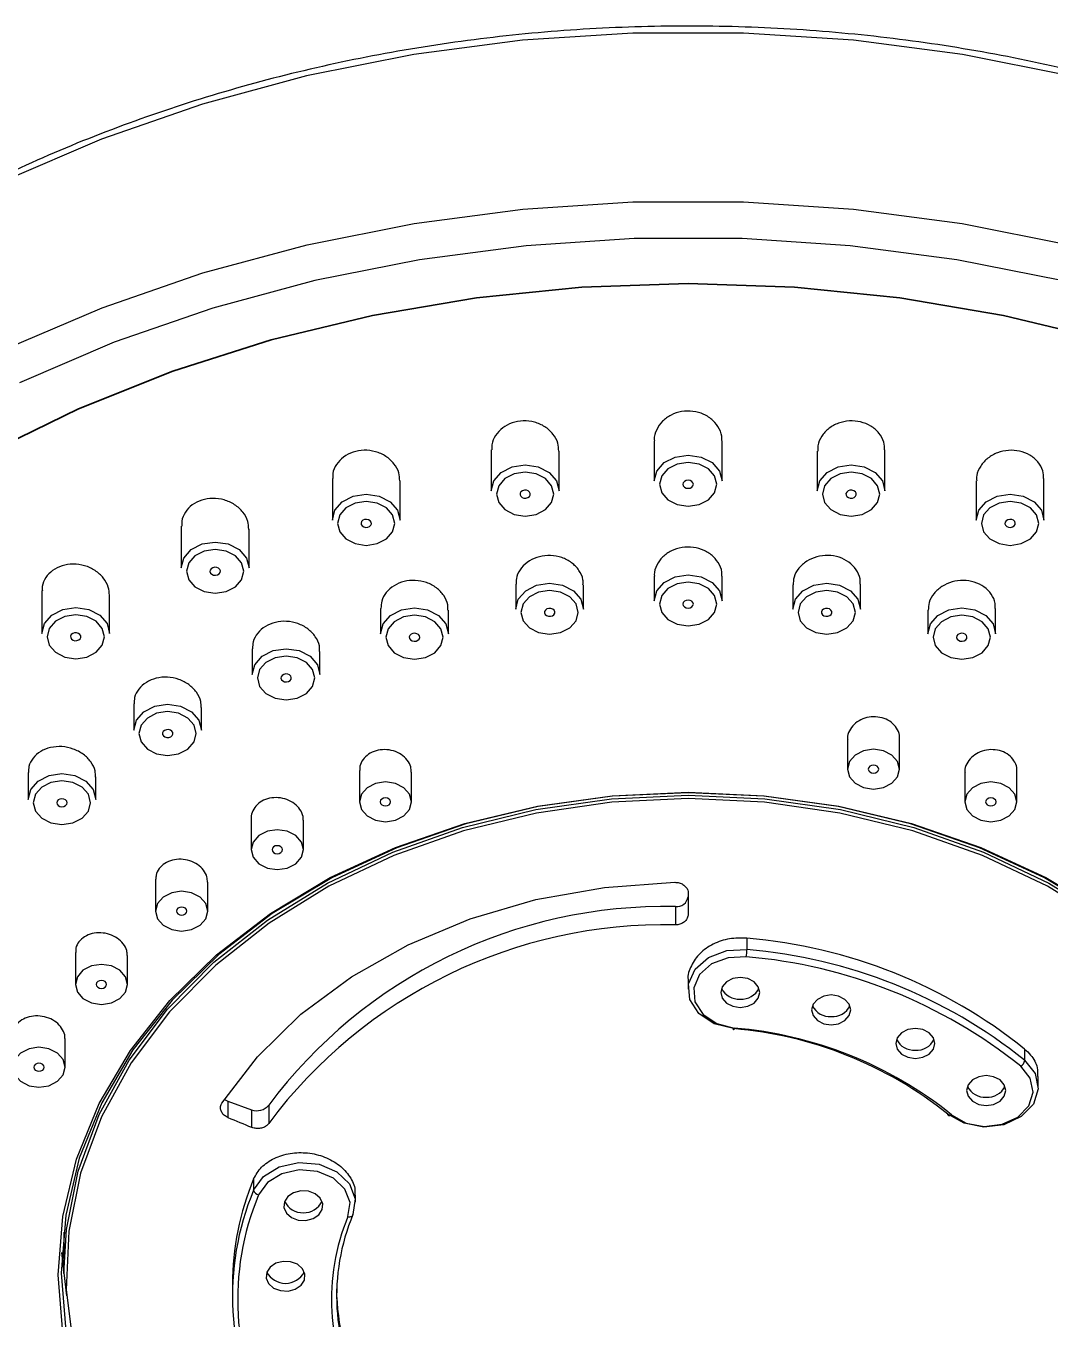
# Model space of a CAD drawing. Extents: x 4885 to 9138, y -729 to 2388.
# Drawn here: x 6215.38 to 6254.7, y 885.19 to 934.85 of the extents above; entities that cross this region are included whole.
import ezdxf

# ---------------------------------------------------------------- set-up
doc = ezdxf.new("R2010")
doc.units = 0
doc.header["$LTSCALE"] = 10
doc.header["$MEASUREMENT"] = 0
doc.layers.get('0').update_dxf_attribs({"linetype": 'CONTINUOUS'})

msp = doc.modelspace()

# ---------------------------------------------------------------- linework, layer by layer
at = {"color": 7, "linetype": 'Continuous', "lineweight": 25}
for p, q in [((6239.505, 918.922), (6239.505, 917.375)), ((6242.105, 917.375), (6242.105, 918.922)), ((6233.248, 918.567), (6233.248, 916.998)), ((6235.848, 916.998), (6235.848, 918.523)), ((6245.762, 918.523), (6245.762, 916.998)), ((6248.362, 916.998), (6248.362, 918.567)), ((6227.144, 917.466), (6227.144, 915.876)), ((6229.744, 915.876), (6229.744, 917.379)), ((6251.866, 917.379), (6251.866, 915.876)), ((6254.466, 915.876), (6254.466, 917.466)), ((6221.345, 915.646), (6221.345, 914.036)), ((6223.945, 914.036), (6223.945, 915.519)), ((6239.505, 913.721), (6239.505, 912.779)), ((6242.105, 912.779), (6242.105, 913.721)), ((6234.186, 913.419), (6234.186, 912.458)), ((6236.786, 912.458), (6236.786, 913.382)), ((6244.824, 913.382), (6244.824, 912.458)), ((6247.424, 912.458), (6247.424, 913.419)), ((6215.993, 913.152), (6215.993, 911.523)), ((6218.593, 911.523), (6218.593, 912.987)), ((6228.998, 912.483), (6228.998, 911.504)), ((6231.598, 911.504), (6231.598, 912.41)), ((6250.011, 912.41), (6250.011, 911.504)), ((6252.611, 911.504), (6252.611, 912.483)), ((6224.069, 910.936), (6224.069, 909.94)), ((6226.669, 909.94), (6226.669, 910.829)), ((6219.52, 908.817), (6219.52, 907.805)), ((6222.12, 907.805), (6222.12, 908.677)), ((6246.922, 907.462), (6246.922, 906.311)), ((6248.922, 906.311), (6248.922, 907.5)), ((6228.183, 906.256), (6228.183, 905.055)), ((6253.427, 905.055), (6253.427, 906.256)), ((6215.463, 906.177), (6215.463, 905.151)), ((6218.063, 905.151), (6218.063, 906.009)), ((6230.183, 905.055), (6230.183, 906.194)), ((6251.427, 906.194), (6251.427, 905.055)), ((6224.032, 904.432), (6224.032, 903.219)), ((6226.032, 903.219), (6226.032, 904.346)), ((6220.359, 902.081), (6220.359, 900.858)), ((6222.359, 900.858), (6222.359, 901.976)), ((6240.805, 901.556), (6240.805, 900.738)), ((6240.318, 901.032), (6240.318, 900.331)), ((6243.063, 899.817), (6243.063, 899.384)), ((6217.278, 899.276), (6217.278, 898.045)), ((6219.278, 898.045), (6219.278, 899.155)), ((6240.805, 898.203), (6240.805, 897.865)), ((6216.881, 894.865), (6216.881, 895.968)), ((6253.725, 895.565), (6253.725, 895.133)), ((6254.248, 894.099), (6254.248, 894.509)), ((6223.138, 893.559), (6224.044, 893.235)), ((6223.138, 893.559), (6223.138, 892.934)), ((6224.703, 893.411), (6224.703, 892.71)), ((6224.044, 893.235), (6224.044, 892.559)), ((6224.123, 890.574), (6224.123, 890.141)), ((6228.029, 889.678), (6228.029, 889.949)), ((6216.83, 888.533), (6216.83, 886.944)), ((6223.305, 886.523), (6223.305, 886.091))]:
    msp.add_line(p, q, dxfattribs=at)
at = {"color": 8, "linetype": 'Continuous', "lineweight": 25, "flags": 128}
for points in [[(6285.859, 912.916), (6284.467, 914.971), (6282.242, 917.741), (6279.719, 920.357), (6276.915, 922.799), (6273.85, 925.051), (6270.547, 927.095), (6267.03, 928.917), (6263.324, 930.504), (6259.455, 931.844), (6255.452, 932.928), (6251.343, 933.748), (6247.158, 934.298), (6242.928, 934.574), (6238.682, 934.574), (6234.451, 934.298), (6230.267, 933.748), (6226.158, 932.928), (6222.155, 931.844), (6218.286, 930.504), (6214.58, 928.917)], [(6214.609, 922.444), (6218.312, 924.027), (6222.177, 925.364), (6226.176, 926.445), (6230.28, 927.263), (6234.459, 927.811), (6238.685, 928.087), (6242.925, 928.087), (6247.15, 927.811), (6251.33, 927.263), (6255.434, 926.445), (6259.433, 925.364), (6263.297, 924.027), (6267, 922.444), (6270.515, 920.626), (6273.816, 918.587), (6276.879, 916.341), (6279.683, 913.904), (6282.207, 911.294), (6284.434, 908.529), (6285.928, 906.318)]]:
    msp.add_lwpolyline(points, dxfattribs=at)
at = {"color": 7, "linetype": 'Continuous', "lineweight": 25, "flags": 128}
for points in [[(6255.141, 925.07), (6251.12, 925.871), (6247.023, 926.409), (6242.883, 926.679), (6238.727, 926.679), (6234.586, 926.409), (6230.49, 925.871), (6226.468, 925.07), (6222.55, 924.01), (6218.762, 922.7), (6215.133, 921.149)], [(6240.805, 924.942), (6236.725, 924.806), (6232.677, 924.398), (6228.69, 923.72), (6224.796, 922.78), (6221.024, 921.583), (6217.402, 920.138), (6213.958, 918.458)], [(6213.96, 918.481), (6217.404, 920.161), (6221.025, 921.606), (6224.797, 922.803), (6228.691, 923.743), (6232.678, 924.42), (6236.726, 924.828), (6240.805, 924.965), (6244.884, 924.828), (6248.932, 924.42), (6252.918, 923.743), (6256.812, 922.803)], [(6286.9, 882.86), (6287.433, 885.961), (6287.611, 889.086), (6287.433, 892.211), (6286.9, 895.313), (6286.016, 898.367), (6284.789, 901.35), (6283.226, 904.24), (6281.34, 907.014), (6279.146, 909.652), (6276.661, 912.134), (6273.902, 914.44), (6270.891, 916.554), (6267.652, 918.458), (6264.208, 920.138), (6260.586, 921.583), (6256.814, 922.78), (6252.919, 923.72), (6248.933, 924.398), (6244.884, 924.806), (6240.805, 924.942)], [(6239.505, 917.375), (6239.604, 917.756), (6239.886, 918.08), (6240.307, 918.295), (6240.805, 918.371), (6241.302, 918.295), (6241.724, 918.08), (6242.006, 917.756), (6242.105, 917.375)], [(6233.248, 916.998), (6233.346, 917.379), (6233.628, 917.702), (6234.05, 917.918), (6234.548, 917.994), (6235.045, 917.918), (6235.467, 917.702), (6235.749, 917.379), (6235.848, 916.998)], [(6234.548, 916.027), (6234.968, 916.091), (6235.325, 916.274), (6235.564, 916.547), (6235.648, 916.87), (6235.564, 917.192), (6235.325, 917.465), (6234.968, 917.648), (6234.548, 917.712), (6234.127, 917.648), (6233.77, 917.465), (6233.531, 917.192), (6233.448, 916.87), (6233.531, 916.547), (6233.77, 916.274), (6234.127, 916.091), (6234.548, 916.027)], [(6240.805, 916.404), (6241.226, 916.468), (6241.583, 916.651), (6241.821, 916.924), (6241.905, 917.247), (6241.821, 917.569), (6241.583, 917.843), (6241.226, 918.025), (6240.805, 918.089), (6240.384, 918.025), (6240.027, 917.843), (6239.789, 917.569), (6239.705, 917.247), (6239.789, 916.924), (6240.027, 916.651), (6240.384, 916.468), (6240.805, 916.404)], [(6245.762, 916.998), (6245.861, 917.379), (6246.143, 917.702), (6246.565, 917.918), (6247.062, 917.994), (6247.56, 917.918), (6247.982, 917.702), (6248.263, 917.379), (6248.362, 916.998)], [(6247.062, 916.027), (6247.483, 916.091), (6247.84, 916.274), (6248.079, 916.547), (6248.162, 916.87), (6248.079, 917.192), (6247.84, 917.465), (6247.483, 917.648), (6247.062, 917.712), (6246.641, 917.648), (6246.284, 917.465), (6246.046, 917.192), (6245.962, 916.87), (6246.046, 916.547), (6246.284, 916.274), (6246.641, 916.091), (6247.062, 916.027)], [(6240.805, 917.094), (6240.881, 917.105), (6240.946, 917.138), (6240.99, 917.188), (6241.005, 917.247), (6240.99, 917.305), (6240.946, 917.355), (6240.881, 917.388), (6240.805, 917.4), (6240.728, 917.388), (6240.663, 917.355), (6240.62, 917.305), (6240.605, 917.247), (6240.62, 917.188), (6240.663, 917.138), (6240.728, 917.105), (6240.805, 917.094)], [(6227.144, 915.876), (6227.243, 916.257), (6227.525, 916.58), (6227.947, 916.796), (6228.444, 916.871), (6228.942, 916.796), (6229.363, 916.58), (6229.645, 916.257), (6229.744, 915.876)], [(6234.579, 916.718), (6234.652, 916.739), (6234.709, 916.78), (6234.742, 916.834), (6234.745, 916.893), (6234.718, 916.95), (6234.665, 916.993), (6234.594, 917.019), (6234.516, 917.021), (6234.443, 917), (6234.386, 916.96), (6234.353, 916.905), (6234.35, 916.846), (6234.377, 916.789), (6234.43, 916.746), (6234.501, 916.721), (6234.579, 916.718)], [(6247.031, 916.718), (6247.109, 916.721), (6247.18, 916.746), (6247.233, 916.789), (6247.26, 916.846), (6247.257, 916.905), (6247.224, 916.96), (6247.167, 917), (6247.094, 917.021), (6247.016, 917.019), (6246.945, 916.993), (6246.892, 916.95), (6246.865, 916.893), (6246.868, 916.834), (6246.9, 916.78), (6246.958, 916.739), (6247.031, 916.718)], [(6251.866, 915.876), (6251.965, 916.257), (6252.246, 916.58), (6252.668, 916.796), (6253.166, 916.871), (6253.663, 916.796), (6254.085, 916.58), (6254.367, 916.257), (6254.466, 915.876)], [(6228.444, 914.904), (6228.865, 914.969), (6229.222, 915.151), (6229.46, 915.425), (6229.544, 915.747), (6229.46, 916.07), (6229.222, 916.343), (6228.865, 916.526), (6228.444, 916.59), (6228.023, 916.526), (6227.666, 916.343), (6227.428, 916.07), (6227.344, 915.747), (6227.428, 915.425), (6227.666, 915.151), (6228.023, 914.969), (6228.444, 914.904)], [(6253.166, 914.904), (6253.587, 914.969), (6253.943, 915.151), (6254.182, 915.425), (6254.266, 915.747), (6254.182, 916.07), (6253.943, 916.343), (6253.587, 916.526), (6253.166, 916.59), (6252.745, 916.526), (6252.388, 916.343), (6252.149, 916.07), (6252.066, 915.747), (6252.149, 915.425), (6252.388, 915.151), (6252.745, 914.969), (6253.166, 914.904)], [(6228.506, 915.601), (6228.574, 915.631), (6228.622, 915.678), (6228.644, 915.735), (6228.634, 915.794), (6228.596, 915.847), (6228.535, 915.884), (6228.46, 915.9), (6228.382, 915.893), (6228.314, 915.864), (6228.266, 915.817), (6228.245, 915.759), (6228.254, 915.7), (6228.292, 915.648), (6228.353, 915.611), (6228.429, 915.594), (6228.506, 915.601)], [(6253.104, 915.601), (6253.181, 915.594), (6253.256, 915.611), (6253.318, 915.648), (6253.356, 915.7), (6253.365, 915.759), (6253.344, 915.817), (6253.295, 915.864), (6253.227, 915.893), (6253.15, 915.9), (6253.075, 915.884), (6253.013, 915.847), (6252.975, 915.794), (6252.966, 915.735), (6252.987, 915.678), (6253.036, 915.631), (6253.104, 915.601)], [(6221.345, 914.036), (6221.444, 914.417), (6221.726, 914.74), (6222.148, 914.956), (6222.645, 915.031), (6223.143, 914.956), (6223.565, 914.74), (6223.846, 914.417), (6223.945, 914.036)], [(6222.645, 913.064), (6223.066, 913.129), (6223.423, 913.311), (6223.662, 913.585), (6223.745, 913.907), (6223.662, 914.23), (6223.423, 914.503), (6223.066, 914.686), (6222.645, 914.75), (6222.224, 914.686), (6221.867, 914.503), (6221.629, 914.23), (6221.545, 913.907), (6221.629, 913.585), (6221.867, 913.311), (6222.224, 913.129), (6222.645, 913.064)], [(6222.736, 913.771), (6222.797, 913.808), (6222.835, 913.86), (6222.845, 913.919), (6222.823, 913.977), (6222.775, 914.024), (6222.707, 914.053), (6222.63, 914.06), (6222.554, 914.044), (6222.493, 914.007), (6222.455, 913.954), (6222.446, 913.895), (6222.467, 913.837), (6222.515, 913.791), (6222.583, 913.761), (6222.661, 913.754), (6222.736, 913.771)], [(6239.505, 912.779), (6239.604, 913.16), (6239.886, 913.483), (6240.307, 913.699), (6240.805, 913.775), (6241.302, 913.699), (6241.724, 913.483), (6242.006, 913.16), (6242.105, 912.779)], [(6234.186, 912.458), (6234.285, 912.84), (6234.567, 913.163), (6234.989, 913.378), (6235.486, 913.454), (6235.984, 913.378), (6236.405, 913.163), (6236.687, 912.84), (6236.786, 912.458)], [(6240.805, 911.808), (6241.226, 911.872), (6241.583, 912.055), (6241.821, 912.328), (6241.905, 912.651), (6241.821, 912.973), (6241.583, 913.246), (6241.226, 913.429), (6240.805, 913.493), (6240.384, 913.429), (6240.027, 913.246), (6239.789, 912.973), (6239.705, 912.651), (6239.789, 912.328), (6240.027, 912.055), (6240.384, 911.872), (6240.805, 911.808)], [(6244.824, 912.458), (6244.923, 912.84), (6245.204, 913.163), (6245.626, 913.378), (6246.124, 913.454), (6246.621, 913.378), (6247.043, 913.163), (6247.325, 912.84), (6247.424, 912.458)], [(6235.486, 911.487), (6235.907, 911.551), (6236.264, 911.734), (6236.502, 912.007), (6236.586, 912.33), (6236.502, 912.652), (6236.264, 912.926), (6235.907, 913.108), (6235.486, 913.173), (6235.065, 913.108), (6234.708, 912.926), (6234.47, 912.652), (6234.386, 912.33), (6234.47, 912.007), (6234.708, 911.734), (6235.065, 911.551), (6235.486, 911.487)], [(6240.805, 912.497), (6240.881, 912.509), (6240.946, 912.542), (6240.99, 912.592), (6241.005, 912.651), (6240.99, 912.709), (6240.946, 912.759), (6240.881, 912.792), (6240.805, 912.804), (6240.728, 912.792), (6240.663, 912.759), (6240.62, 912.709), (6240.605, 912.651), (6240.62, 912.592), (6240.663, 912.542), (6240.728, 912.509), (6240.805, 912.497)], [(6246.124, 911.487), (6246.545, 911.551), (6246.901, 911.734), (6247.14, 912.007), (6247.224, 912.33), (6247.14, 912.652), (6246.901, 912.926), (6246.545, 913.108), (6246.124, 913.173), (6245.703, 913.108), (6245.346, 912.926), (6245.107, 912.652), (6245.024, 912.33), (6245.107, 912.007), (6245.346, 911.734), (6245.703, 911.551), (6246.124, 911.487)], [(6215.993, 911.523), (6216.092, 911.904), (6216.374, 912.227), (6216.796, 912.443), (6217.293, 912.519), (6217.791, 912.443), (6218.213, 912.227), (6218.495, 911.904), (6218.593, 911.523)], [(6217.293, 910.552), (6217.714, 910.616), (6218.071, 910.799), (6218.31, 911.072), (6218.393, 911.395), (6218.31, 911.717), (6218.071, 911.991), (6217.714, 912.173), (6217.293, 912.237), (6216.873, 912.173), (6216.516, 911.991), (6216.277, 911.717), (6216.193, 911.395), (6216.277, 911.072), (6216.516, 910.799), (6216.873, 910.616), (6217.293, 910.552)], [(6228.998, 911.504), (6229.097, 911.885), (6229.379, 912.208), (6229.801, 912.424), (6230.298, 912.5), (6230.796, 912.424), (6231.218, 912.208), (6231.499, 911.885), (6231.598, 911.504)], [(6230.298, 910.533), (6230.719, 910.597), (6231.076, 910.78), (6231.315, 911.053), (6231.398, 911.376), (6231.315, 911.698), (6231.076, 911.972), (6230.719, 912.154), (6230.298, 912.218), (6229.877, 912.154), (6229.52, 911.972), (6229.282, 911.698), (6229.198, 911.376), (6229.282, 911.053), (6229.52, 910.78), (6229.877, 910.597), (6230.298, 910.533)], [(6235.517, 912.179), (6235.591, 912.199), (6235.648, 912.24), (6235.681, 912.294), (6235.684, 912.354), (6235.657, 912.41), (6235.604, 912.454), (6235.533, 912.479), (6235.455, 912.481), (6235.382, 912.461), (6235.324, 912.42), (6235.292, 912.366), (6235.289, 912.306), (6235.316, 912.25), (6235.369, 912.206), (6235.439, 912.181), (6235.517, 912.179)], [(6246.092, 912.179), (6246.17, 912.181), (6246.241, 912.206), (6246.294, 912.25), (6246.321, 912.306), (6246.318, 912.366), (6246.285, 912.42), (6246.228, 912.461), (6246.155, 912.481), (6246.077, 912.479), (6246.006, 912.454), (6245.953, 912.41), (6245.926, 912.354), (6245.929, 912.294), (6245.962, 912.24), (6246.019, 912.199), (6246.092, 912.179)], [(6250.011, 911.504), (6250.11, 911.885), (6250.392, 912.208), (6250.814, 912.424), (6251.311, 912.5), (6251.809, 912.424), (6252.231, 912.208), (6252.513, 911.885), (6252.611, 911.504), (6252.611, 911.504)], [(6251.311, 910.533), (6251.732, 910.597), (6252.089, 910.78), (6252.328, 911.053), (6252.411, 911.376), (6252.328, 911.698), (6252.089, 911.972), (6251.732, 912.154), (6251.311, 912.218), (6250.891, 912.154), (6250.534, 911.972), (6250.295, 911.698), (6250.211, 911.376), (6250.295, 911.053), (6250.534, 910.78), (6250.891, 910.597), (6251.311, 910.533)], [(6217.411, 911.271), (6217.464, 911.315), (6217.491, 911.371), (6217.488, 911.43), (6217.455, 911.485), (6217.398, 911.525), (6217.325, 911.546), (6217.247, 911.544), (6217.176, 911.519), (6217.123, 911.475), (6217.096, 911.419), (6217.099, 911.359), (6217.132, 911.305), (6217.189, 911.264), (6217.262, 911.243), (6217.34, 911.246), (6217.411, 911.271)], [(6230.36, 911.23), (6230.428, 911.259), (6230.477, 911.306), (6230.498, 911.364), (6230.489, 911.423), (6230.45, 911.475), (6230.389, 911.512), (6230.314, 911.529), (6230.237, 911.521), (6230.168, 911.492), (6230.12, 911.445), (6230.099, 911.388), (6230.108, 911.328), (6230.146, 911.276), (6230.208, 911.239), (6230.283, 911.223), (6230.36, 911.23)], [(6251.25, 911.23), (6251.327, 911.223), (6251.402, 911.239), (6251.464, 911.276), (6251.502, 911.328), (6251.511, 911.388), (6251.49, 911.445), (6251.441, 911.492), (6251.373, 911.521), (6251.296, 911.529), (6251.221, 911.512), (6251.159, 911.475), (6251.121, 911.423), (6251.112, 911.364), (6251.133, 911.306), (6251.182, 911.259), (6251.25, 911.23)], [(6224.069, 909.94), (6224.168, 910.321), (6224.45, 910.644), (6224.872, 910.86), (6225.369, 910.936), (6225.867, 910.86), (6226.288, 910.644), (6226.57, 910.321), (6226.669, 909.94)], [(6225.369, 908.969), (6225.79, 909.033), (6226.147, 909.216), (6226.385, 909.489), (6226.469, 909.812), (6226.385, 910.134), (6226.147, 910.408), (6225.79, 910.59), (6225.369, 910.654), (6224.948, 910.59), (6224.591, 910.408), (6224.353, 910.134), (6224.269, 909.812), (6224.353, 909.489), (6224.591, 909.216), (6224.948, 909.033), (6225.369, 908.969)], [(6225.46, 909.675), (6225.521, 909.712), (6225.559, 909.764), (6225.569, 909.824), (6225.547, 909.881), (6225.499, 909.928), (6225.431, 909.957), (6225.354, 909.964), (6225.278, 909.948), (6225.217, 909.911), (6225.179, 909.859), (6225.17, 909.8), (6225.191, 909.742), (6225.239, 909.695), (6225.307, 909.666), (6225.385, 909.659), (6225.46, 909.675)], [(6219.52, 907.805), (6219.619, 908.186), (6219.901, 908.509), (6220.323, 908.725), (6220.82, 908.801), (6221.318, 908.725), (6221.739, 908.509), (6222.021, 908.186), (6222.12, 907.805)], [(6220.82, 906.834), (6221.241, 906.898), (6221.598, 907.08), (6221.836, 907.354), (6221.92, 907.676), (6221.836, 907.999), (6221.598, 908.272), (6221.241, 908.455), (6220.82, 908.519), (6220.399, 908.455), (6220.042, 908.272), (6219.804, 907.999), (6219.72, 907.676), (6219.804, 907.354), (6220.042, 907.08), (6220.399, 906.898), (6220.82, 906.834)], [(6220.938, 907.552), (6220.991, 907.596), (6221.018, 907.652), (6221.015, 907.712), (6220.982, 907.766), (6220.925, 907.807), (6220.851, 907.828), (6220.773, 907.825), (6220.703, 907.8), (6220.65, 907.756), (6220.623, 907.7), (6220.626, 907.641), (6220.658, 907.586), (6220.716, 907.546), (6220.789, 907.525), (6220.867, 907.527), (6220.938, 907.552)], [(6247.922, 905.545), (6248.305, 905.603), (6248.63, 905.769), (6248.846, 906.017), (6248.922, 906.311), (6248.846, 906.604), (6248.63, 906.852), (6248.305, 907.018), (6247.922, 907.077), (6247.54, 907.018), (6247.215, 906.852), (6246.999, 906.604), (6246.922, 906.311), (6246.999, 906.017), (6247.215, 905.769), (6247.54, 905.603), (6247.922, 905.545)], [(6247.922, 906.157), (6247.999, 906.169), (6248.064, 906.202), (6248.107, 906.252), (6248.122, 906.311), (6248.107, 906.369), (6248.064, 906.419), (6247.999, 906.452), (6247.922, 906.464), (6247.846, 906.452), (6247.781, 906.419), (6247.738, 906.369), (6247.722, 906.311), (6247.738, 906.252), (6247.781, 906.202), (6247.846, 906.169), (6247.922, 906.157)], [(6215.463, 905.151), (6215.562, 905.532), (6215.844, 905.855), (6216.266, 906.071), (6216.763, 906.146), (6217.261, 906.071), (6217.682, 905.855), (6217.964, 905.532), (6218.063, 905.151)], [(6216.763, 904.179), (6217.184, 904.243), (6217.541, 904.426), (6217.78, 904.7), (6217.863, 905.022), (6217.78, 905.344), (6217.541, 905.618), (6217.184, 905.8), (6216.763, 905.865), (6216.342, 905.8), (6215.985, 905.618), (6215.747, 905.344), (6215.663, 905.022), (6215.747, 904.7), (6215.985, 904.426), (6216.342, 904.243), (6216.763, 904.179)], [(6229.183, 904.289), (6229.566, 904.347), (6229.89, 904.513), (6230.107, 904.762), (6230.183, 905.055), (6230.107, 905.348), (6229.89, 905.596), (6229.566, 905.762), (6229.183, 905.821), (6228.8, 905.762), (6228.476, 905.596), (6228.259, 905.348), (6228.183, 905.055), (6228.259, 904.762), (6228.476, 904.513), (6228.8, 904.347), (6229.183, 904.289)], [(6252.427, 904.289), (6252.81, 904.347), (6253.134, 904.513), (6253.351, 904.762), (6253.427, 905.055), (6253.351, 905.348), (6253.134, 905.596), (6252.81, 905.762), (6252.427, 905.821), (6252.044, 905.762), (6251.72, 905.596), (6251.503, 905.348), (6251.427, 905.055), (6251.503, 904.762), (6251.72, 904.513), (6252.044, 904.347), (6252.427, 904.289)], [(6216.796, 884.666), (6216.62, 886.9), (6216.796, 889.133), (6217.323, 891.333), (6218.192, 893.469), (6219.39, 895.509), (6220.901, 897.424), (6222.702, 899.185), (6224.767, 900.767), (6227.066, 902.147), (6229.566, 903.304), (6232.229, 904.222), (6235.017, 904.888), (6237.89, 905.291), (6240.805, 905.426)], [(6240.805, 905.406), (6237.903, 905.271), (6235.043, 904.87), (6232.268, 904.207), (6229.617, 903.293), (6227.129, 902.141), (6224.84, 900.768), (6222.785, 899.193), (6220.992, 897.44), (6219.488, 895.534), (6218.294, 893.503), (6217.43, 891.377), (6216.906, 889.186), (6216.73, 886.963), (6216.906, 884.74)], [(6216.83, 886.944), (6216.932, 888.639), (6217.385, 890.873), (6218.193, 893.048), (6219.343, 895.13), (6220.819, 897.089), (6222.598, 898.893), (6224.653, 900.517), (6226.953, 901.934), (6229.463, 903.125), (6232.144, 904.07), (6234.957, 904.755), (6237.859, 905.171), (6240.805, 905.31)], [(6240.805, 905.426), (6243.72, 905.291), (6246.593, 904.888), (6249.381, 904.222), (6252.044, 903.304), (6254.544, 902.147), (6256.842, 900.767), (6258.908, 899.185), (6260.709, 897.424), (6262.22, 895.509), (6263.418, 893.469), (6264.287, 891.333), (6264.814, 889.133), (6264.99, 886.9), (6264.814, 884.666)], [(6264.704, 884.74), (6264.88, 886.963), (6264.704, 889.186), (6264.18, 891.377), (6263.315, 893.503), (6262.122, 895.534), (6260.618, 897.44), (6258.825, 899.193), (6256.769, 900.768), (6254.481, 902.141), (6251.993, 903.293), (6249.342, 904.207), (6246.566, 904.87), (6243.707, 905.271), (6240.805, 905.406)], [(6240.805, 905.31), (6243.751, 905.171), (6246.653, 904.755), (6249.466, 904.07), (6252.147, 903.125), (6254.657, 901.934), (6256.957, 900.517), (6259.012, 898.893), (6260.79, 897.089), (6262.266, 895.13), (6263.417, 893.048), (6264.225, 890.873), (6264.677, 888.639), (6264.78, 886.944)], [(6216.905, 904.914), (6216.948, 904.963), (6216.963, 905.022), (6216.948, 905.081), (6216.905, 905.13), (6216.84, 905.164), (6216.763, 905.175), (6216.687, 905.164), (6216.622, 905.13), (6216.578, 905.081), (6216.563, 905.022), (6216.578, 904.963), (6216.622, 904.914), (6216.687, 904.88), (6216.763, 904.869), (6216.84, 904.88), (6216.905, 904.914)], [(6240.805, 905.177), (6237.87, 905.038), (6234.979, 904.624), (6232.177, 903.941), (6229.505, 903), (6227.005, 901.814), (6224.714, 900.402), (6222.667, 898.784), (6220.894, 896.987), (6219.424, 895.036), (6218.278, 892.961), (6217.473, 890.794), (6217.022, 888.568), (6216.931, 886.317), (6217.203, 884.073)], [(6229.183, 904.902), (6229.259, 904.913), (6229.324, 904.946), (6229.368, 904.996), (6229.383, 905.055), (6229.368, 905.113), (6229.324, 905.163), (6229.259, 905.196), (6229.183, 905.208), (6229.106, 905.196), (6229.041, 905.163), (6228.998, 905.113), (6228.983, 905.055), (6228.998, 904.996), (6229.041, 904.946), (6229.106, 904.913), (6229.183, 904.902)], [(6264.407, 884.073), (6264.678, 886.317), (6264.588, 888.568), (6264.137, 890.794), (6263.332, 892.961), (6262.186, 895.036), (6260.715, 896.987), (6258.943, 898.784), (6256.896, 900.402), (6254.605, 901.814), (6252.105, 903), (6249.433, 903.941), (6246.631, 904.624), (6243.74, 905.038), (6240.805, 905.177)], [(6252.427, 904.902), (6252.503, 904.913), (6252.568, 904.946), (6252.612, 904.996), (6252.627, 905.055), (6252.612, 905.113), (6252.568, 905.163), (6252.503, 905.196), (6252.427, 905.208), (6252.35, 905.196), (6252.285, 905.163), (6252.242, 905.113), (6252.227, 905.055), (6252.242, 904.996), (6252.285, 904.946), (6252.35, 904.913), (6252.427, 904.902)], [(6225.032, 902.453), (6225.414, 902.511), (6225.739, 902.677), (6225.955, 902.925), (6226.032, 903.219), (6225.955, 903.512), (6225.739, 903.76), (6225.414, 903.926), (6225.032, 903.985), (6224.649, 903.926), (6224.324, 903.76), (6224.108, 903.512), (6224.032, 903.219), (6224.108, 902.925), (6224.324, 902.677), (6224.649, 902.511), (6225.032, 902.453)], [(6225.032, 903.065), (6225.108, 903.077), (6225.173, 903.11), (6225.216, 903.16), (6225.232, 903.219), (6225.216, 903.277), (6225.173, 903.327), (6225.108, 903.36), (6225.032, 903.372), (6224.955, 903.36), (6224.89, 903.327), (6224.847, 903.277), (6224.832, 903.219), (6224.847, 903.16), (6224.89, 903.11), (6224.955, 903.077), (6225.032, 903.065)], [(6222.901, 893.479), (6224.269, 895.267), (6225.938, 896.898), (6227.88, 898.342), (6230.059, 899.571), (6232.434, 900.564), (6234.963, 901.302), (6237.598, 901.772), (6240.292, 901.966)], [(6221.359, 900.092), (6221.742, 900.151), (6222.067, 900.317), (6222.283, 900.565), (6222.359, 900.858), (6222.283, 901.151), (6222.067, 901.4), (6221.742, 901.566), (6221.359, 901.624), (6220.977, 901.566), (6220.652, 901.4), (6220.436, 901.151), (6220.359, 900.858), (6220.436, 900.565), (6220.652, 900.317), (6220.977, 900.151), (6221.359, 900.092)], [(6221.359, 900.705), (6221.436, 900.717), (6221.501, 900.75), (6221.544, 900.8), (6221.559, 900.858), (6221.544, 900.917), (6221.501, 900.967), (6221.436, 901), (6221.359, 901.012), (6221.283, 901), (6221.218, 900.967), (6221.175, 900.917), (6221.159, 900.858), (6221.175, 900.8), (6221.218, 900.75), (6221.283, 900.717), (6221.359, 900.705)], [(6242.547, 896.346), (6241.807, 896.537), (6241.22, 896.931), (6240.874, 897.466), (6240.822, 898.063), (6241.071, 898.629), (6241.585, 899.079), (6242.284, 899.345), (6243.063, 899.384)], [(6218.278, 897.279), (6218.661, 897.338), (6218.985, 897.504), (6219.202, 897.752), (6219.278, 898.045), (6219.202, 898.338), (6218.985, 898.587), (6218.661, 898.753), (6218.278, 898.811), (6217.896, 898.753), (6217.571, 898.587), (6217.354, 898.338), (6217.278, 898.045), (6217.354, 897.752), (6217.571, 897.504), (6217.896, 897.338), (6218.278, 897.279)], [(6243.037, 899.104), (6242.336, 899.068), (6241.707, 898.829), (6241.245, 898.424), (6241.02, 897.915), (6241.067, 897.378), (6241.379, 896.896), (6241.907, 896.541), (6242.573, 896.369)], [(6242.805, 897.162), (6243.092, 897.206), (6243.335, 897.33), (6243.498, 897.517), (6243.555, 897.737), (6243.498, 897.957), (6243.335, 898.143), (6243.092, 898.267), (6242.805, 898.311), (6242.518, 898.267), (6242.275, 898.143), (6242.112, 897.957), (6242.055, 897.737), (6242.112, 897.517), (6242.275, 897.33), (6242.518, 897.206), (6242.805, 897.162)], [(6218.278, 897.892), (6218.355, 897.904), (6218.42, 897.937), (6218.463, 897.987), (6218.478, 898.045), (6218.463, 898.104), (6218.42, 898.154), (6218.355, 898.187), (6218.278, 898.199), (6218.202, 898.187), (6218.137, 898.154), (6218.093, 898.104), (6218.078, 898.045), (6218.093, 897.987), (6218.137, 897.937), (6218.202, 897.904), (6218.278, 897.892)], [(6246.297, 896.491), (6246.584, 896.535), (6246.827, 896.659), (6246.99, 896.846), (6247.047, 897.066), (6246.99, 897.286), (6246.827, 897.472), (6246.584, 897.596), (6246.297, 897.64), (6246.01, 897.596), (6245.766, 897.472), (6245.604, 897.286), (6245.547, 897.066), (6245.604, 896.846), (6245.766, 896.659), (6246.01, 896.535), (6246.297, 896.491)], [(6242.573, 896.369), (6242.568, 896.342), (6242.563, 896.321), (6242.558, 896.307), (6242.554, 896.3), (6242.551, 896.3), (6242.549, 896.308), (6242.547, 896.324), (6242.547, 896.346)], [(6249.528, 895.203), (6249.815, 895.246), (6250.058, 895.371), (6250.221, 895.557), (6250.278, 895.777), (6250.221, 895.997), (6250.058, 896.183), (6249.815, 896.308), (6249.528, 896.352), (6249.241, 896.308), (6248.998, 896.183), (6248.835, 895.997), (6248.778, 895.777), (6248.835, 895.557), (6248.998, 895.371), (6249.241, 895.246), (6249.528, 895.203)], [(6215.881, 894.099), (6216.264, 894.157), (6216.589, 894.324), (6216.805, 894.572), (6216.881, 894.865), (6216.805, 895.158), (6216.589, 895.407), (6216.264, 895.573), (6215.881, 895.631), (6215.499, 895.573), (6215.174, 895.407), (6214.958, 895.158), (6214.881, 894.865), (6214.958, 894.572), (6215.174, 894.324), (6215.499, 894.157), (6215.881, 894.099)], [(6215.881, 894.712), (6215.958, 894.724), (6216.023, 894.757), (6216.066, 894.807), (6216.081, 894.865), (6216.066, 894.924), (6216.023, 894.974), (6215.958, 895.007), (6215.881, 895.018), (6215.805, 895.007), (6215.74, 894.974), (6215.697, 894.924), (6215.681, 894.865), (6215.697, 894.807), (6215.74, 894.757), (6215.805, 894.724), (6215.881, 894.712)], [(6253.725, 895.133), (6254.129, 894.621), (6254.246, 894.03), (6254.06, 893.45), (6253.597, 892.968), (6252.93, 892.659), (6252.158, 892.569), (6251.4, 892.712), (6250.772, 893.066)], [(6250.92, 893.041), (6251.485, 892.722), (6252.167, 892.593), (6252.862, 892.674), (6253.463, 892.953), (6253.879, 893.386), (6254.047, 893.909), (6253.941, 894.44), (6253.577, 894.901)], [(6252.248, 893.396), (6252.535, 893.44), (6252.779, 893.565), (6252.941, 893.751), (6252.998, 893.971), (6252.941, 894.191), (6252.779, 894.377), (6252.535, 894.502), (6252.248, 894.545), (6251.961, 894.502), (6251.718, 894.377), (6251.556, 894.191), (6251.498, 893.971), (6251.556, 893.751), (6251.718, 893.565), (6251.961, 893.44), (6252.248, 893.396)], [(6223.002, 893.63), (6223.052, 893.598), (6223.138, 893.559)], [(6250.92, 893.041), (6250.891, 893.023), (6250.863, 893.011), (6250.837, 893.005), (6250.815, 893.005), (6250.797, 893.012), (6250.783, 893.025), (6250.775, 893.043), (6250.772, 893.066)], [(6224.123, 890.141), (6224.499, 890.665), (6225.108, 891.038), (6225.858, 891.205), (6226.634, 891.139), (6227.317, 890.85), (6227.805, 890.384), (6228.022, 889.81), (6227.936, 889.215)], [(6227.745, 889.133), (6227.823, 889.668), (6227.627, 890.185), (6227.188, 890.605), (6226.573, 890.864), (6225.875, 890.924), (6225.201, 890.774), (6224.652, 890.438), (6224.313, 889.966)], [(6226.679, 889.837), (6226.486, 890.006), (6226.223, 890.105), (6225.931, 890.119), (6225.654, 890.047), (6225.434, 889.9), (6225.305, 889.698), (6225.286, 889.475), (6225.38, 889.262), (6225.573, 889.094), (6225.835, 888.995), (6226.127, 888.98), (6226.404, 889.052), (6226.624, 889.2), (6226.754, 889.401), (6226.773, 889.625), (6226.679, 889.837)], [(6227.745, 889.133), (6227.782, 889.127), (6227.818, 889.125), (6227.851, 889.129), (6227.88, 889.138), (6227.904, 889.152), (6227.921, 889.17), (6227.932, 889.191), (6227.936, 889.215)], [(6216.752, 887.748), (6216.906, 886.31), (6216.942, 886.09)], [(6225.997, 887.129), (6225.804, 887.298), (6225.542, 887.397), (6225.25, 887.412), (6224.972, 887.339), (6224.752, 887.192), (6224.623, 886.991), (6224.604, 886.767), (6224.698, 886.555), (6224.891, 886.386), (6225.153, 886.287), (6225.445, 886.272), (6225.722, 886.344), (6225.942, 886.492), (6226.072, 886.693), (6226.091, 886.917), (6225.997, 887.129)]]:
    msp.add_lwpolyline(points, dxfattribs=at)
at = {"color": 7, "linetype": 'Continuous', "lineweight": 25}
for centre, radius, start, end in [((6240.36, 901.479), 0.45, 264.7186, 351.6921), ((6239.915, 882.048), 18.987, 88.7835, 143.2435), ((6239.915, 881.348), 18.988, 88.7839, 143.2432), ((6241.425, 880.215), 19.67, 51.2944, 85.2238), ((6241.092, 899.424), 1.972, 350.6464, 358.8396), ((6241.425, 879.782), 19.67, 51.295, 85.2232), ((6241.418, 879.727), 19.445, 51.2941, 85.224), ((6242.743, 898.209), 0.728, 205.3475, 274.8787), ((6242.867, 898.209), 0.728, 265.1219, 334.6514), ((6246.235, 897.538), 0.728, 205.3562, 274.8705), ((6246.359, 897.538), 0.728, 265.1275, 334.6463), ((6241.283, 881.225), 15.174, 51.2947, 85.2237), ((6241.291, 881.024), 15.399, 51.2945, 85.2241), ((6249.466, 896.25), 0.728, 205.3489, 274.8778), ((6249.59, 896.249), 0.728, 265.1202, 334.6536), ((6253.393, 895.181), 0.336, 303.3689, 351.6644), ((6252.187, 894.443), 0.728, 205.3489, 274.8778), ((6252.31, 894.443), 0.728, 265.1202, 334.6536), ((6224.255, 893.768), 0.573, 248.4703, 321.4364), ((6371.871, 1251.15), 387.867, 247.45148, 247.59642), ((6233.854, 886.501), 10.549, 157.2892, 179.8784), ((6233.851, 886.081), 10.542, 157.3473, 209.1768), ((6233.931, 885.953), 10.421, 157.3474, 209.1767), ((6224.345, 890.192), 0.228, 192.8557, 262.0859), ((6226.029, 890.089), 0.814, 207.7362, 332.2638), ((6235.361, 885.955), 8.253, 157.3476, 209.1765), ((6235.441, 886.083), 8.132, 157.3474, 209.1767), ((6225.347, 887.381), 0.814, 207.7362, 332.2638), ((6235.576, 886.391), 8.271, 180.2441, 208.9774)]:
    msp.add_arc(centre, radius, start, end, dxfattribs=at)
for points, knots in [([(6285.799, 913.114), (6285.222, 913.988), (6284.042, 915.773), (6281.914, 918.319), (6279.52, 920.769), (6276.874, 923.063), (6274.002, 925.187), (6270.918, 927.129), (6267.644, 928.875), (6264.2, 930.415), (6260.608, 931.739), (6256.891, 932.839), (6253.073, 933.708), (6249.177, 934.34), (6245.228, 934.732), (6241.251, 934.881), (6237.271, 934.787), (6233.314, 934.449), (6229.403, 933.87), (6225.564, 933.053), (6221.821, 932.004), (6218.198, 930.729), (6214.717, 929.235), (6211.4, 927.532), (6208.27, 925.631), (6205.344, 923.543), (6202.645, 921.28), (6200.181, 918.861), (6198.002, 916.288), (6196.563, 914.38), (6195.94, 913.305), (6195.859, 913.165)], [0, 0, 0, 0, 0.0340097, 0.069483, 0.1049875, 0.1405187, 0.1760712, 0.2116394, 0.2472185, 0.2828055, 0.3183969, 0.3539909, 0.389586, 0.4251816, 0.4607775, 0.4963741, 0.5319717, 0.5675708, 0.6031716, 0.6387747, 0.6743803, 0.7099883, 0.7455983, 0.7812089, 0.8168177, 0.8524224, 0.8880185, 0.9236016, 0.959166, 0.9947047, 1, 1, 1, 1]), ([(6235.835, 918.522), (6235.831, 918.624), (6235.822, 918.855), (6235.632, 919.189), (6235.318, 919.475), (6234.913, 919.652), (6234.471, 919.702), (6234.041, 919.623), (6233.667, 919.426), (6233.397, 919.131), (6233.254, 918.828), (6233.263, 918.634), (6233.266, 918.567)], [0, 0, 0, 0, 0.085686, 0.195315, 0.304637, 0.412788, 0.519422, 0.624891, 0.730044, 0.835828, 0.942946, 1, 1, 1, 1]), ([(6242.093, 918.923), (6242.097, 918.948), (6242.119, 919.102), (6242.013, 919.384), (6241.777, 919.713), (6241.416, 919.951), (6240.992, 920.07), (6240.55, 920.06), (6240.14, 919.924), (6239.799, 919.679), (6239.582, 919.349), (6239.486, 919.079), (6239.51, 918.938), (6239.513, 918.923)], [0, 0, 0, 0, 0.021291, 0.13092, 0.240368, 0.348731, 0.455588, 0.561199, 0.666366, 0.772065, 0.879029, 0.987456, 1, 1, 1, 1]), ([(6248.349, 918.566), (6248.346, 918.667), (6248.337, 918.898), (6248.147, 919.225), (6247.836, 919.499), (6247.434, 919.662), (6246.995, 919.7), (6246.567, 919.61), (6246.191, 919.403), (6245.916, 919.099), (6245.769, 918.789), (6245.778, 918.592), (6245.781, 918.523)], [0, 0, 0, 0, 0.08543, 0.194817, 0.303091, 0.409846, 0.515384, 0.620521, 0.726228, 0.833218, 0.941675, 1, 1, 1, 1]), ([(6229.732, 917.378), (6229.728, 917.48), (6229.718, 917.712), (6229.527, 918.048), (6229.212, 918.337), (6228.805, 918.52), (6228.361, 918.576), (6227.93, 918.502), (6227.558, 918.309), (6227.29, 918.019), (6227.149, 917.722), (6227.159, 917.531), (6227.163, 917.466)], [0, 0, 0, 0, 0.086606, 0.196033, 0.30562, 0.414383, 0.521697, 0.62761, 0.732779, 0.838175, 0.944643, 1, 1, 1, 1]), ([(6254.453, 917.465), (6254.449, 917.566), (6254.44, 917.795), (6254.251, 918.118), (6253.94, 918.384), (6253.54, 918.54), (6253.103, 918.571), (6252.675, 918.476), (6252.297, 918.264), (6252.021, 917.957), (6251.872, 917.645), (6251.881, 917.448), (6251.885, 917.379)], [0, 0, 0, 0, 0.085583, 0.194547, 0.302127, 0.408249, 0.513486, 0.618773, 0.725012, 0.832695, 0.941698, 1, 1, 1, 1]), ([(6223.934, 915.518), (6223.929, 915.621), (6223.918, 915.853), (6223.724, 916.19), (6223.409, 916.481), (6223, 916.667), (6222.554, 916.728), (6222.122, 916.659), (6221.75, 916.471), (6221.486, 916.185), (6221.349, 915.894), (6221.36, 915.708), (6221.364, 915.646)], [0, 0, 0, 0, 0.088273, 0.197315, 0.306958, 0.416202, 0.524201, 0.63069, 0.736087, 0.841261, 0.947167, 1, 1, 1, 1]), ([(6242.095, 913.722), (6242.098, 913.743), (6242.121, 913.889), (6242.019, 914.162), (6241.788, 914.487), (6241.432, 914.724), (6241.01, 914.845), (6240.567, 914.84), (6240.153, 914.711), (6239.808, 914.472), (6239.586, 914.15), (6239.488, 913.882), (6239.511, 913.74), (6239.514, 913.722)], [0, 0, 0, 0, 0.01804, 0.12704, 0.235934, 0.344062, 0.45111, 0.557248, 0.663037, 0.769185, 0.87624, 0.984347, 1, 1, 1, 1]), ([(6218.584, 912.986), (6218.578, 913.092), (6218.564, 913.325), (6218.367, 913.662), (6218.05, 913.952), (6217.64, 914.141), (6217.193, 914.206), (6216.76, 914.14), (6216.389, 913.956), (6216.128, 913.674), (6215.995, 913.391), (6216.008, 913.21), (6216.011, 913.153)], [0, 0, 0, 0, 0.090721, 0.19924, 0.308735, 0.418281, 0.526903, 0.634047, 0.739841, 0.844987, 0.950466, 1, 1, 1, 1]), ([(6236.768, 913.382), (6236.771, 913.45), (6236.779, 913.645), (6236.629, 913.952), (6236.348, 914.252), (6235.961, 914.454), (6235.524, 914.536), (6235.086, 914.489), (6234.693, 914.322), (6234.392, 914.053), (6234.21, 913.737), (6234.202, 913.515), (6234.199, 913.418)], [0, 0, 0, 0, 0.058541, 0.167472, 0.276369, 0.384554, 0.491666, 0.597833, 0.703596, 0.80965, 0.916577, 1, 1, 1, 1]), ([(6247.405, 913.419), (6247.408, 913.485), (6247.418, 913.677), (6247.271, 913.979), (6246.992, 914.272), (6246.609, 914.465), (6246.175, 914.536), (6245.738, 914.481), (6245.343, 914.307), (6245.037, 914.032), (6244.85, 913.708), (6244.84, 913.482), (6244.836, 913.381)], [0, 0, 0, 0, 0.056583, 0.165517, 0.273789, 0.381011, 0.487252, 0.593022, 0.699024, 0.805847, 0.913736, 1, 1, 1, 1]), ([(6231.58, 912.41), (6231.583, 912.479), (6231.59, 912.675), (6231.439, 912.984), (6231.156, 913.286), (6230.767, 913.492), (6230.329, 913.577), (6229.889, 913.534), (6229.497, 913.37), (6229.199, 913.105), (6229.021, 912.794), (6229.015, 912.577), (6229.012, 912.482)], [0, 0, 0, 0, 0.060153, 0.168869, 0.277867, 0.386441, 0.494049, 0.600595, 0.706454, 0.812288, 0.918778, 1, 1, 1, 1]), ([(6252.593, 912.483), (6252.596, 912.548), (6252.606, 912.739), (6252.46, 913.038), (6252.182, 913.325), (6251.8, 913.512), (6251.368, 913.578), (6250.931, 913.519), (6250.535, 913.341), (6250.228, 913.063), (6250.038, 912.737), (6250.028, 912.51), (6250.024, 912.409)], [0, 0, 0, 0, 0.056163, 0.164878, 0.272689, 0.379419, 0.485364, 0.591152, 0.697468, 0.804767, 0.913102, 1, 1, 1, 1]), ([(6226.651, 910.828), (6226.654, 910.9), (6226.66, 911.097), (6226.506, 911.407), (6226.221, 911.709), (6225.831, 911.917), (6225.391, 912.006), (6224.951, 911.967), (6224.559, 911.806), (6224.264, 911.544), (6224.09, 911.24), (6224.085, 911.026), (6224.083, 910.936)], [0, 0, 0, 0, 0.062152, 0.170531, 0.279495, 0.388344, 0.496423, 0.603421, 0.709519, 0.815279, 0.9214, 1, 1, 1, 1]), ([(6222.103, 908.677), (6222.104, 908.756), (6222.106, 908.958), (6221.943, 909.273), (6221.651, 909.571), (6221.257, 909.775), (6220.815, 909.862), (6220.375, 909.821), (6219.987, 909.659), (6219.699, 909.397), (6219.536, 909.101), (6219.536, 908.898), (6219.536, 908.816)], [0, 0, 0, 0, 0.068888, 0.176882, 0.285684, 0.394666, 0.503117, 0.610555, 0.716958, 0.822769, 0.928671, 1, 1, 1, 1]), ([(6248.915, 907.501), (6248.917, 907.516), (6248.935, 907.624), (6248.858, 907.826), (6248.683, 908.066), (6248.412, 908.239), (6248.09, 908.327), (6247.749, 908.319), (6247.429, 908.218), (6247.16, 908.035), (6246.987, 907.789), (6246.91, 907.585), (6246.928, 907.477), (6246.93, 907.463)], [0, 0, 0, 0, 0.016797, 0.12523, 0.233257, 0.340599, 0.447304, 0.553671, 0.660163, 0.767162, 0.874873, 0.983147, 1, 1, 1, 1]), ([(6218.047, 906.008), (6218.047, 906.086), (6218.049, 906.286), (6217.887, 906.598), (6217.597, 906.896), (6217.204, 907.103), (6216.762, 907.195), (6216.32, 907.16), (6215.931, 907.005), (6215.642, 906.748), (6215.479, 906.457), (6215.479, 906.257), (6215.479, 906.176)], [0, 0, 0, 0, 0.0686, 0.176096, 0.284584, 0.393574, 0.502355, 0.610303, 0.717165, 0.823178, 0.928937, 1, 1, 1, 1]), ([(6230.172, 906.193), (6230.17, 906.261), (6230.167, 906.424), (6230.031, 906.666), (6229.799, 906.883), (6229.493, 907.025), (6229.153, 907.075), (6228.818, 907.03), (6228.524, 906.894), (6228.308, 906.684), (6228.191, 906.459), (6228.195, 906.311), (6228.197, 906.256)], [0, 0, 0, 0, 0.077896, 0.186056, 0.294484, 0.402733, 0.510399, 0.617359, 0.723808, 0.830139, 0.936822, 1, 1, 1, 1]), ([(6253.42, 906.257), (6253.422, 906.271), (6253.44, 906.379), (6253.363, 906.579), (6253.189, 906.815), (6252.919, 906.984), (6252.598, 907.068), (6252.257, 907.057), (6251.937, 906.954), (6251.667, 906.769), (6251.492, 906.522), (6251.414, 906.317), (6251.432, 906.21), (6251.435, 906.195)], [0, 0, 0, 0, 0.0163196, 0.1245952, 0.2322861, 0.3392784, 0.445758, 0.5521282, 0.6588383, 0.7662003, 0.874228, 0.9826559, 1, 1, 1, 1]), ([(6226.02, 904.348), (6226.024, 904.372), (6226.039, 904.489), (6225.953, 904.701), (6225.767, 904.943), (6225.487, 905.124), (6225.158, 905.22), (6224.815, 905.222), (6224.498, 905.13), (6224.239, 904.955), (6224.082, 904.718), (6224.015, 904.531), (6224.033, 904.436), (6224.034, 904.432)], [0, 0, 0, 0, 0.029013, 0.136608, 0.244814, 0.35328, 0.461539, 0.569215, 0.676191, 0.782658, 0.889015, 0.995736, 1, 1, 1, 1]), ([(6222.348, 901.976), (6222.347, 902.042), (6222.344, 902.201), (6222.21, 902.44), (6221.98, 902.659), (6221.675, 902.806), (6221.334, 902.864), (6220.997, 902.828), (6220.701, 902.701), (6220.485, 902.499), (6220.368, 902.281), (6220.371, 902.135), (6220.373, 902.08)], [0, 0, 0, 0, 0.076851, 0.184365, 0.292501, 0.400927, 0.509189, 0.616888, 0.723886, 0.830343, 0.936669, 1, 1, 1, 1]), ([(6240.292, 901.966), (6240.348, 901.962), (6240.461, 901.955), (6240.612, 901.888), (6240.728, 901.787), (6240.795, 901.67), (6240.802, 901.59), (6240.805, 901.556)], [0, 0, 0, 0, 0.210115, 0.420488, 0.631184, 0.842514, 1, 1, 1, 1]), ([(6240.805, 900.738), (6240.804, 900.724), (6240.802, 900.664), (6240.765, 900.559), (6240.666, 900.445), (6240.527, 900.364), (6240.403, 900.335), (6240.333, 900.332), (6240.318, 900.331)], [0, 0, 0, 0, 0.069006, 0.288355, 0.507594, 0.72633, 0.944407, 1, 1, 1, 1]), ([(6219.267, 899.155), (6219.266, 899.22), (6219.263, 899.376), (6219.129, 899.614), (6218.9, 899.831), (6218.596, 899.98), (6218.255, 900.041), (6217.918, 900.009), (6217.621, 899.886), (6217.404, 899.689), (6217.286, 899.474), (6217.29, 899.329), (6217.292, 899.276)], [0, 0, 0, 0, 0.076638, 0.183788, 0.291618, 0.399951, 0.508361, 0.616388, 0.723751, 0.830451, 0.936788, 1, 1, 1, 1]), ([(6243.063, 899.817), (6242.837, 899.821), (6242.386, 899.831), (6241.751, 899.614), (6241.228, 899.253), (6240.908, 898.773), (6240.771, 898.398), (6240.808, 898.212), (6240.81, 898.204)], [0, 0, 0, 0, 0.1978473, 0.3957466, 0.5938413, 0.7923237, 0.9911765, 1, 1, 1, 1]), ([(6216.87, 895.97), (6216.873, 895.994), (6216.888, 896.107), (6216.802, 896.313), (6216.616, 896.55), (6216.339, 896.731), (6216.011, 896.833), (6215.666, 896.845), (6215.348, 896.764), (6215.088, 896.601), (6214.931, 896.375), (6214.864, 896.197), (6214.882, 896.106), (6214.883, 896.103)], [0, 0, 0, 0, 0.030142, 0.136747, 0.243939, 0.351831, 0.460206, 0.568635, 0.676665, 0.78402, 0.89072, 0.997092, 1, 1, 1, 1]), ([(6253.725, 895.565), (6253.804, 895.49), (6254.023, 895.282), (6254.227, 894.915), (6254.224, 894.622), (6254.222, 894.508)], [0, 0, 0, 0, 0.2550999, 0.7092375, 1, 1, 1, 1]), ([(6223.138, 892.934), (6223.089, 892.959), (6222.992, 893.009), (6222.892, 893.126), (6222.843, 893.257), (6222.849, 893.38), (6222.886, 893.449), (6222.901, 893.479)], [0, 0, 0, 0, 0.211911, 0.42405, 0.635916, 0.847146, 1, 1, 1, 1]), ([(6224.703, 892.71), (6224.673, 892.674), (6224.613, 892.602), (6224.47, 892.533), (6224.306, 892.505), (6224.158, 892.518), (6224.075, 892.548), (6224.044, 892.559)], [0, 0, 0, 0, 0.217061, 0.434674, 0.652597, 0.871138, 1, 1, 1, 1]), ([(6224.123, 890.574), (6224.212, 890.731), (6224.389, 891.047), (6224.897, 891.39), (6225.517, 891.584), (6226.2, 891.602), (6226.862, 891.443), (6227.435, 891.123), (6227.834, 890.68), (6228.032, 890.263), (6228.009, 890.019), (6228.002, 889.949)], [0, 0, 0, 0, 0.118583, 0.237276, 0.356082, 0.475127, 0.594395, 0.713773, 0.8331, 0.952239, 1, 1, 1, 1])]:
    msp.add_open_spline(points, degree=3, knots=knots, dxfattribs=at)

doc.saveas('drawing.dxf')
